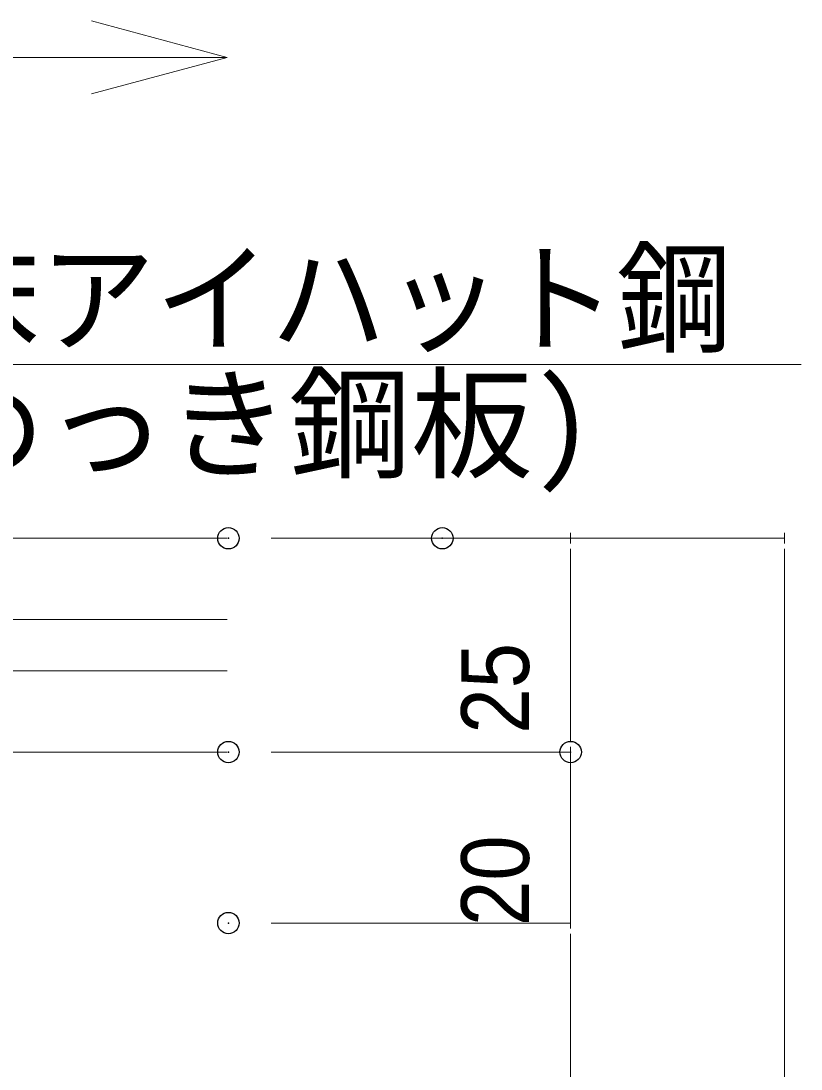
# Model space of a CAD drawing. Units: millimetres, scale not verified. Extents: x -4750 to 4750, y -3000 to 3000.
# Drawn here: x -605.9 to -514.7, y -2039.1 to -1916.5 of the extents above; entities that cross this region are included whole.
import ezdxf
from ezdxf.enums import TextEntityAlignment as Align

# ---------------------------------------------------------------- set-up
doc = ezdxf.new("R2010")
doc.units = ezdxf.units.MM
doc.header["$LTSCALE"] = 5
doc.header["$PDMODE"] = 32
doc.header["$PDSIZE"] = 2.5
for name, color, linetype, lineweight in [('0-0_デッキ', 7, 'Continuous', 9), ('0-4_0', 7, 'Continuous', 9), ('0-6_文字', 7, 'Continuous', 9), ('0-7_寸法', 7, 'Continuous', 9)]:
    doc.layers.add(name, color=color, linetype=linetype, lineweight=lineweight)
doc.layers.add('0-9_Defpoints', color=7, linetype='Continuous')
doc.styles.add('Osaka', font='')
doc.styles.add('ＭＳ ゴシック', font='')
doc.styles.get('Osaka').set_extended_font_data('Osaka')
doc.styles.get('ＭＳ ゴシック').set_extended_font_data('MS Gothic')

# ---------------------------------------------------------------- blocks, each defined once
blk = doc.blocks.new('_DOT')
at = {"layer": '0-4_0'}
for p, q in [((-10, 0), (-20, 0)), ((-5, 0), (5, 0))]:
    blk.add_line(p, q, dxfattribs=at)

msp = doc.modelspace()

# ---------------------------------------------------------------- linework, layer by layer
at = {"layer": '0-0_デッキ'}
for p, q in [((-725.554, -1977.006), (-581.793, -1977.007)), ((-725.554, -1986.506), (-581.793, -1986.507)), ((-725.554, -1992.506), (-581.793, -1992.507)), ((-725.554, -2002.006), (-581.793, -2002.007))]:
    msp.add_line(p, q, dxfattribs=at)
at = {"layer": '0-6_文字'}
msp.add_line((-514.724, -1956.684), (-666.114, -1956.684), dxfattribs=at)
at = {"layer": '0-7_寸法'}
for p, q in [((-728.054, -1920.764), (-581.793, -1920.764)), ((-576.654, -1977.006), (-541.654, -1977.006)), ((-551.654, -1977.006), (-516.654, -1977.006)), ((-541.654, -1979.51), (-541.654, -1999.503)), ((-516.654, -1979.51), (-516.654, -2057.303)), ((-541.654, -1999.503), (-541.654, -1996.999)), ((-576.654, -2002.006), (-541.654, -2002.006)), ((-576.654, -2002.006), (-541.654, -2002.006)), ((-541.654, -2022.006), (-541.654, -2002.006)), ((-576.654, -2022.006), (-541.654, -2022.006)), ((-576.654, -2022.006), (-541.654, -2022.006)), ((-541.654, -2024.51), (-541.654, -2027.014)), ((-541.654, -2024.51), (-541.654, -2057.303))]:
    msp.add_line(p, q, dxfattribs=at)
msp.add_lwpolyline([(-597.668, -1916.51), (-581.793, -1920.764), (-597.668, -1925.018)], dxfattribs=at)
at = {"layer": '0-9_Defpoints'}
for p in [(-581.654, -1977.006), (-556.654, -1977.006), (-581.654, -2002.006), (-541.654, -2002.006), (-581.654, -2022.006)]:
    msp.add_point(p, dxfattribs=at)

# ---------------------------------------------------------------- block references
at = {"layer": '0-7_寸法', "xscale": 0.1251862, "yscale": 0.1251862}
for p, rotation in [((-541.654, -1977.006), 90), ((-516.654, -1977.006), 90), ((-541.654, -2002.006), 270), ((-541.654, -2002.006), 270), ((-541.654, -2022.006), 90), ((-541.654, -2022.006), 90)]:
    msp.add_blockref('_DOT', p, dxfattribs=dict(at, rotation=rotation))

# ---------------------------------------------------------------- texts
at = {"layer": '0-6_文字', "style": 'ＭＳ ゴシック', "width": 0.95}
msp.add_text('根太:低床アイハット鋼', height=10.41, dxfattribs=at).set_placement((-664.399, -1957.29), align=Align.BOTTOM_LEFT)
at = {"layer": '0-6_文字', "style": 'ＭＳ ゴシック'}
msp.add_text('(高耐食めっき鋼板)', height=10.45, dxfattribs=at).set_placement((-667.206, -1972), align=Align.BOTTOM_LEFT)
at = {"layer": '0-7_寸法', "style": 'Osaka', "width": 0.9}
for s, p in [('25', (-544.154, -1999.848)), ('20', (-544.154, -2022.348))]:
    msp.add_text(s, height=7.918, rotation=90, dxfattribs=at).set_placement(p, align=Align.BOTTOM_LEFT)

doc.saveas('drawing.dxf')
